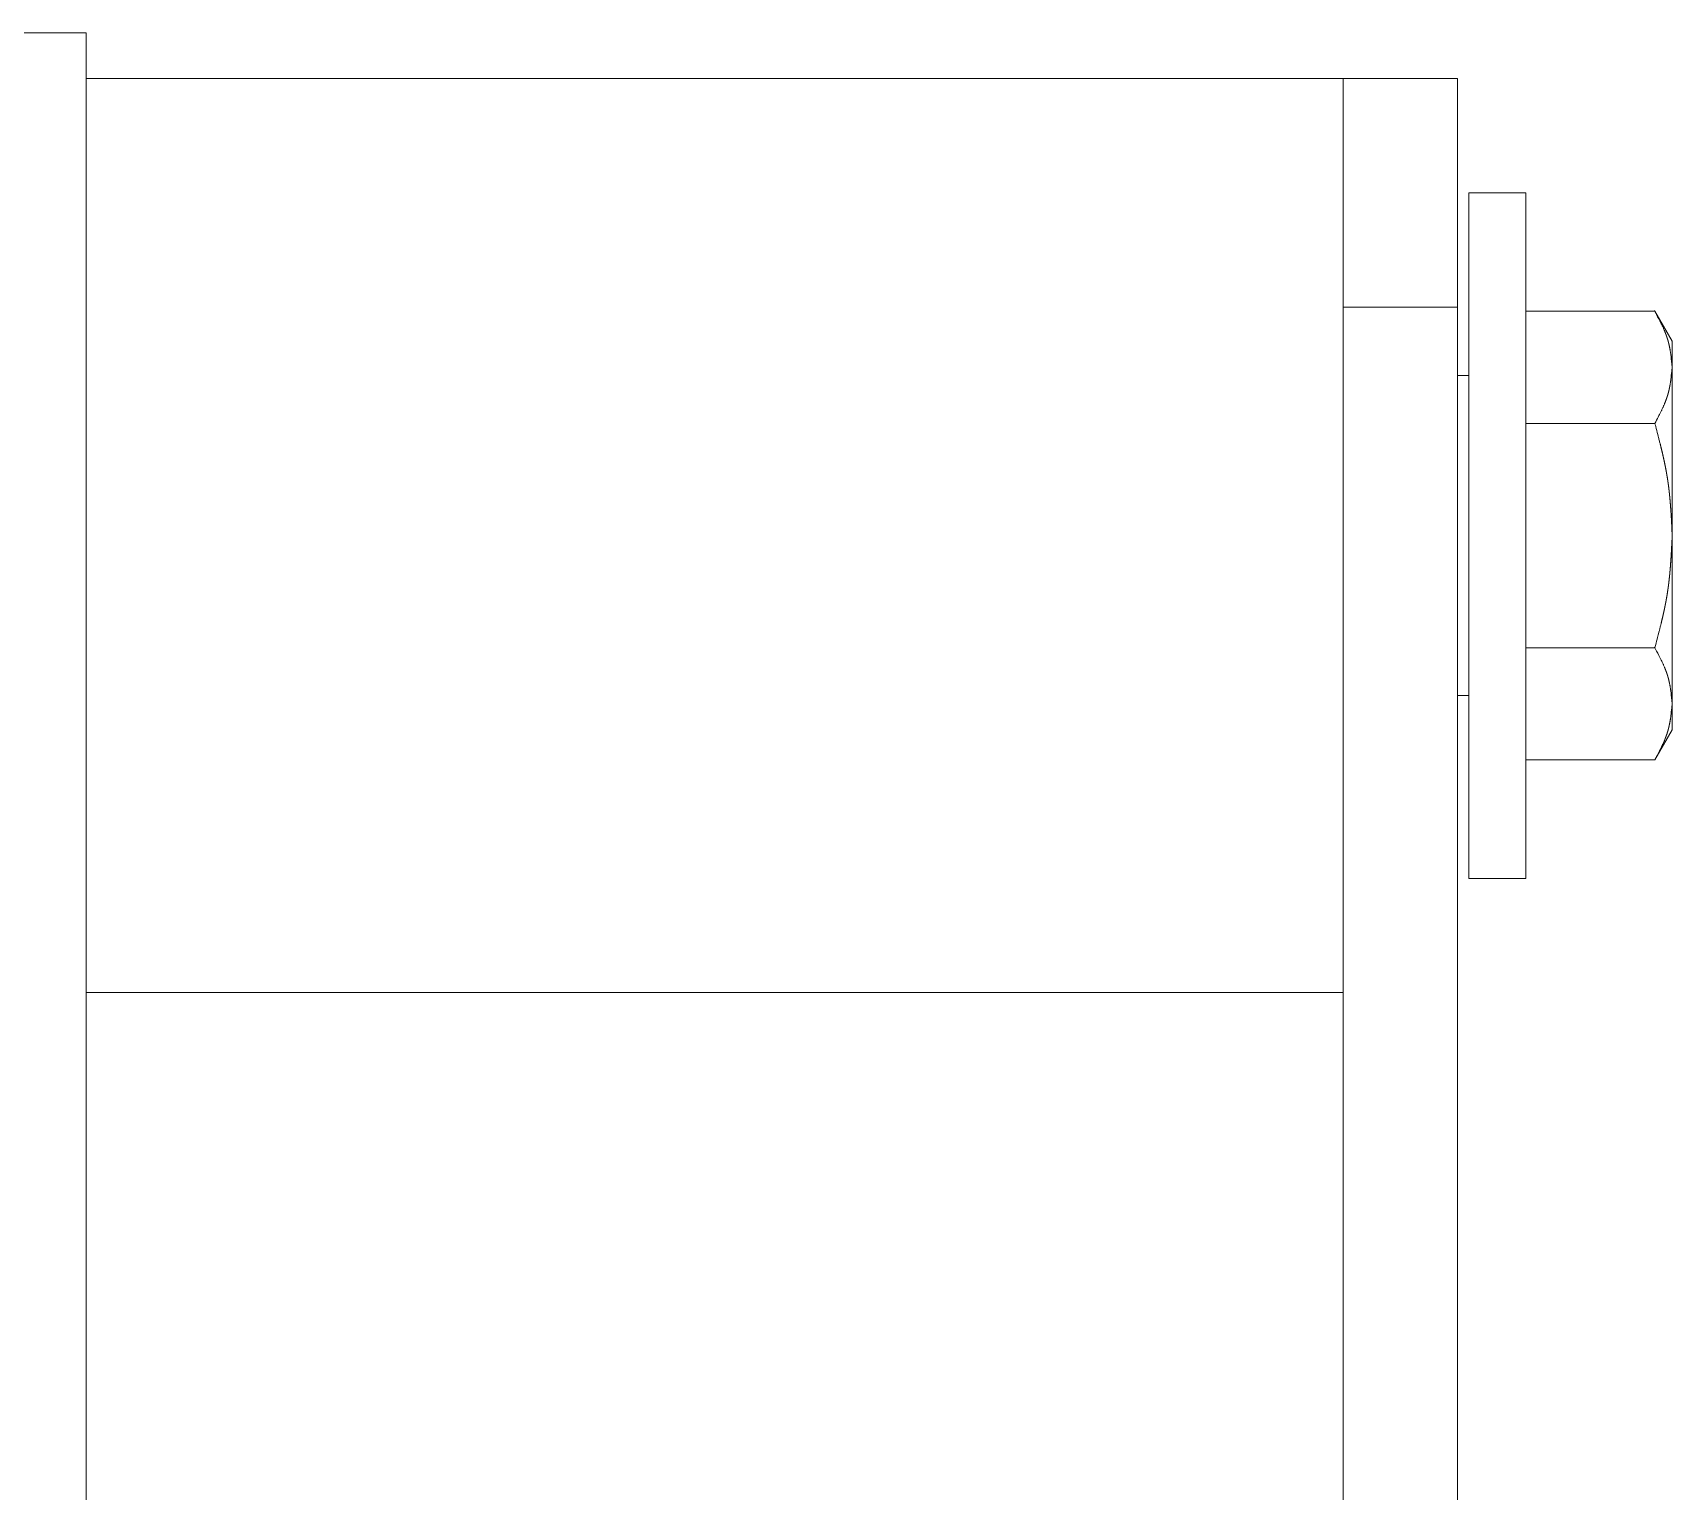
# Model space of a CAD drawing. Header units: millimetres. Extents: x -5 to 111, y -3 to 86.
# Drawn here: x 19.6247 to 19.6964, y 48.2982 to 48.362 of the extents above; entities that cross this region are included whole.
import ezdxf

# ---------------------------------------------------------------- set-up
doc = ezdxf.new("R2010")
doc.units = ezdxf.units.MM
doc.layers.add('A1I6----E-', color=3, linetype='Continuous', lineweight=25)

# ---------------------------------------------------------------- blocks, each defined once
blk = doc.blocks.new('Gruppe-423')
at = {"layer": 'A1I6----E-', "linetype": 'Continuous', "lineweight": 9}
for p, q in [((-31.173446, 5.818397), (-31.178446, 5.818397)), ((-31.173446, 5.818397), (-31.173446, 5.778397)), ((-31.118446, 5.816397), (-31.173446, 5.816397)), ((-31.118446, 5.816397), (-31.113446, 5.816397)), ((-31.118446, 5.816397), (-31.118446, 5.806397)), ((-31.113446, 5.816397), (-31.113446, 5.806397)), ((-31.110446, 5.811397), (-31.112946, 5.811397)), ((-31.112946, 5.811397), (-31.112946, 5.781397)), ((-31.110446, 5.781397), (-31.110446, 5.811397)), ((-31.113446, 5.806397), (-31.118446, 5.806397)), ((-31.118446, 5.806397), (-31.118446, 5.69266)), ((-31.113446, 5.690079), (-31.113446, 5.806397)), ((-31.104805, 5.806212), (-31.110446, 5.806212)), ((-31.104046, 5.804897), (-31.104805, 5.806212)), ((-31.104046, 5.803758), (-31.104046, 5.804897)), ((-31.104046, 5.796397), (-31.104046, 5.803758)), ((-31.112946, 5.803397), (-31.113446, 5.803397)), ((-31.104805, 5.801305), (-31.110446, 5.801305)), ((-31.104046, 5.789036), (-31.104046, 5.796397)), ((-31.104805, 5.79149), (-31.110446, 5.79149)), ((-31.113446, 5.789397), (-31.112946, 5.789397)), ((-31.104046, 5.787897), (-31.104046, 5.789036)), ((-31.104805, 5.786582), (-31.104046, 5.787897)), ((-31.104805, 5.786582), (-31.110446, 5.786582)), ((-31.112946, 5.781397), (-31.110446, 5.781397)), ((-31.173446, 5.778397), (-31.173446, 5.701711)), ((-31.173446, 5.776397), (-31.118446, 5.776397))]:
    blk.add_line(p, q, dxfattribs=at)
for points, weights, knots in [([(-31.104046, 5.803758), (-31.104103, 5.804297), (-31.104114, 5.804374), (-31.104125, 5.804451), (-31.104138, 5.804528), (-31.104152, 5.804605), (-31.104168, 5.804682), (-31.104185, 5.804759), (-31.104204, 5.804835), (-31.104214, 5.804873), (-31.104214, 5.804875), (-31.104215, 5.804877), (-31.104224, 5.804911), (-31.104234, 5.804946), (-31.104244, 5.804981), (-31.104256, 5.805016), (-31.104267, 5.805051), (-31.104279, 5.805086), (-31.104279, 5.805088), (-31.10428, 5.80509), (-31.104293, 5.805129), (-31.104307, 5.805167), (-31.104307, 5.805167), (-31.104307, 5.805167), (-31.104322, 5.805206), (-31.104352, 5.805283), (-31.104384, 5.805361), (-31.104417, 5.805438), (-31.104451, 5.805515), (-31.104487, 5.805592), (-31.104524, 5.805669), (-31.104804, 5.80621), (-31.104804, 5.806211), (-31.104805, 5.806212)], [1, 1, 1, 1, 1, 1, 1, 1, 1, 1, 1, 1, 0.9999301266, 1, 1, 1, 0.9999287878, 1, 1, 1, 0.999939580656, 1, 1, 1, 1, 1, 1, 1, 1, 1, 1, 1, 1, 1], [0, 0, 0, 1, 2, 3, 4, 5, 6, 7, 8, 8, 9, 9, 10, 10, 11, 11, 12, 12, 13, 13, 14, 14, 15, 15, 16, 17, 18, 19, 20, 21, 22, 22, 23, 23, 23]), ([(-31.104805, 5.801305), (-31.104531, 5.801833), (-31.104495, 5.801908), (-31.10446, 5.801983), (-31.104425, 5.802059), (-31.104392, 5.802134), (-31.104361, 5.80221), (-31.104331, 5.802286), (-31.104303, 5.802362), (-31.104289, 5.8024), (-31.104276, 5.802438), (-31.104264, 5.802476), (-31.104263, 5.802477), (-31.104263, 5.802478), (-31.10425, 5.802519), (-31.104238, 5.80256), (-31.104237, 5.802561), (-31.104237, 5.802563), (-31.104226, 5.802601), (-31.104215, 5.80264), (-31.104215, 5.80264), (-31.104215, 5.802641), (-31.104205, 5.802679), (-31.104195, 5.802718), (-31.104186, 5.802757), (-31.104169, 5.802836), (-31.104153, 5.802914), (-31.104138, 5.802992), (-31.104125, 5.803071), (-31.104113, 5.80315), (-31.104101, 5.803238), (-31.104046, 5.803756), (-31.104046, 5.803757), (-31.104046, 5.803758)], [1, 1, 1, 1, 1, 1, 1, 1, 1, 1, 0.999932260093, 1, 1, 1, 0.999902971644, 1, 1, 1, 0.999930222667, 1, 1, 1, 0.999938383222, 1, 1, 1, 1, 1, 1, 1, 1, 1, 1, 1], [0, 0, 0, 1, 2, 3, 4, 5, 6, 7, 8, 8, 9, 9, 10, 10, 11, 11, 12, 12, 13, 13, 14, 14, 15, 15, 16, 17, 18, 19, 20, 21, 22, 22, 23, 23, 23]), ([(-31.104046, 5.796397), (-31.104076, 5.797032), (-31.104087, 5.797225), (-31.104099, 5.797418), (-31.104112, 5.797611), (-31.10412, 5.797707), (-31.104127, 5.797803), (-31.104135, 5.7979), (-31.104143, 5.797996), (-31.104153, 5.798092), (-31.104162, 5.798188), (-31.104172, 5.798284), (-31.104183, 5.798379), (-31.104194, 5.798475), (-31.104206, 5.798571), (-31.104219, 5.798666), (-31.104222, 5.798688), (-31.104225, 5.798709), (-31.104244, 5.798847), (-31.104267, 5.798985), (-31.104271, 5.799006), (-31.104274, 5.799027), (-31.104291, 5.799124), (-31.104308, 5.799221), (-31.104326, 5.799318), (-31.104345, 5.799415), (-31.104365, 5.799511), (-31.104385, 5.799608), (-31.104405, 5.799704), (-31.104427, 5.7998), (-31.104448, 5.799897), (-31.104471, 5.799993), (-31.104493, 5.800089), (-31.10454, 5.800281), (-31.104587, 5.800473), (-31.104636, 5.800665), (-31.104803, 5.801299), (-31.104804, 5.801302), (-31.104805, 5.801305)], [1, 1, 1, 1, 1, 1, 0.999988889318, 1, 0.99998558844, 1, 0.999981849812, 1, 0.999977674964, 1, 0.999973057699, 1, 1, 1, 0.999883598561, 1, 1, 1, 0.999971515682, 1, 0.999976359846, 1, 0.999980751147, 1, 0.999984689865, 1, 0.999988172427, 1, 1, 1, 1, 1, 1, 1, 1], [0, 0, 0, 1, 2, 3, 4, 4, 5, 5, 6, 6, 7, 7, 8, 8, 9, 9, 10, 10, 11, 11, 12, 12, 13, 13, 14, 14, 15, 15, 16, 16, 17, 17, 18, 19, 20, 21, 21, 22, 22, 22]), ([(-31.104805, 5.79149), (-31.104642, 5.792105), (-31.104594, 5.792293), (-31.104547, 5.792481), (-31.104501, 5.792669), (-31.104479, 5.792763), (-31.104457, 5.792857), (-31.104436, 5.792952), (-31.104415, 5.793046), (-31.104394, 5.793141), (-31.104374, 5.793235), (-31.104355, 5.79333), (-31.104336, 5.793425), (-31.104318, 5.793519), (-31.104301, 5.793614), (-31.104284, 5.79371), (-31.104281, 5.793731), (-31.104277, 5.793752), (-31.104253, 5.793889), (-31.104234, 5.794028), (-31.104231, 5.794049), (-31.104228, 5.79407), (-31.104214, 5.794167), (-31.104202, 5.794265), (-31.10419, 5.794363), (-31.104179, 5.79446), (-31.104168, 5.794558), (-31.104158, 5.794656), (-31.104148, 5.794754), (-31.10414, 5.794852), (-31.104131, 5.79495), (-31.104123, 5.795048), (-31.104116, 5.795147), (-31.104102, 5.795343), (-31.10409, 5.79554), (-31.104078, 5.795737), (-31.104046, 5.796391), (-31.104046, 5.796394), (-31.104046, 5.796397)], [1, 1, 1, 1, 1, 1, 0.999988889601, 1, 0.999985588883, 1, 0.999981850483, 1, 0.999977675943, 1, 0.999973059426, 1, 1, 1, 0.99988403687, 1, 1, 1, 0.999971732442, 1, 0.999976539925, 1, 0.9999808976, 1, 0.999984806153, 1, 0.999988262085, 1, 1, 1, 1, 1, 1, 1, 1], [0, 0, 0, 1, 2, 3, 4, 4, 5, 5, 6, 6, 7, 7, 8, 8, 9, 9, 10, 10, 11, 11, 12, 12, 13, 13, 14, 14, 15, 15, 16, 16, 17, 17, 18, 19, 20, 21, 21, 22, 22, 22]), ([(-31.104046, 5.789036), (-31.104103, 5.789575), (-31.104114, 5.789652), (-31.104125, 5.789729), (-31.104138, 5.789806), (-31.104152, 5.789883), (-31.104168, 5.78996), (-31.104185, 5.790036), (-31.104204, 5.790113), (-31.104214, 5.790151), (-31.104214, 5.790153), (-31.104215, 5.790154), (-31.104224, 5.790189), (-31.104234, 5.790224), (-31.104244, 5.790258), (-31.104256, 5.790293), (-31.104267, 5.790329), (-31.104279, 5.790363), (-31.104279, 5.790365), (-31.10428, 5.790367), (-31.104293, 5.790406), (-31.104307, 5.790445), (-31.104307, 5.790445), (-31.104307, 5.790445), (-31.104322, 5.790484), (-31.104352, 5.790561), (-31.104384, 5.790638), (-31.104417, 5.790715), (-31.104451, 5.790792), (-31.104487, 5.790869), (-31.104524, 5.790946), (-31.104804, 5.791487), (-31.104804, 5.791488), (-31.104805, 5.79149)], [1, 1, 1, 1, 1, 1, 1, 1, 1, 1, 1, 1, 0.999930126601, 1, 1, 1, 0.9999287878, 1, 1, 1, 0.999939580657, 1, 1, 1, 1, 1, 1, 1, 1, 1, 1, 1, 1, 1], [0, 0, 0, 1, 2, 3, 4, 5, 6, 7, 8, 8, 9, 9, 10, 10, 11, 11, 12, 12, 13, 13, 14, 14, 15, 15, 16, 17, 18, 19, 20, 21, 22, 22, 23, 23, 23]), ([(-31.104805, 5.786582), (-31.104531, 5.78711), (-31.104495, 5.787185), (-31.10446, 5.787261), (-31.104425, 5.787336), (-31.104392, 5.787412), (-31.104361, 5.787487), (-31.104331, 5.787563), (-31.104303, 5.787639), (-31.104289, 5.787677), (-31.104276, 5.787715), (-31.104264, 5.787753), (-31.104263, 5.787755), (-31.104263, 5.787756), (-31.10425, 5.787797), (-31.104238, 5.787838), (-31.104237, 5.787839), (-31.104237, 5.78784), (-31.104226, 5.787879), (-31.104215, 5.787918), (-31.104215, 5.787918), (-31.104215, 5.787918), (-31.104205, 5.787957), (-31.104195, 5.787996), (-31.104186, 5.788035), (-31.104169, 5.788113), (-31.104153, 5.788192), (-31.104138, 5.78827), (-31.104125, 5.788349), (-31.104113, 5.788427), (-31.104101, 5.788516), (-31.104046, 5.789033), (-31.104046, 5.789035), (-31.104046, 5.789036)], [1, 1, 1, 1, 1, 1, 1, 1, 1, 1, 0.999932260092, 1, 1, 1, 0.999902971644, 1, 1, 1, 0.999930222667, 1, 1, 1, 0.999938383218, 1, 1, 1, 1, 1, 1, 1, 1, 1, 1, 1], [0, 0, 0, 1, 2, 3, 4, 5, 6, 7, 8, 8, 9, 9, 10, 10, 11, 11, 12, 12, 13, 13, 14, 14, 15, 15, 16, 17, 18, 19, 20, 21, 22, 22, 23, 23, 23])]:
    blk.add_rational_spline(points, weights, degree=2, knots=knots, dxfattribs=at)

msp = doc.modelspace()

# ---------------------------------------------------------------- block references
at = {"layer": 'A1I6----E-'}
msp.add_blockref('Gruppe-423', (50.800446, 42.543603), dxfattribs=at)

doc.saveas('drawing.dxf')
